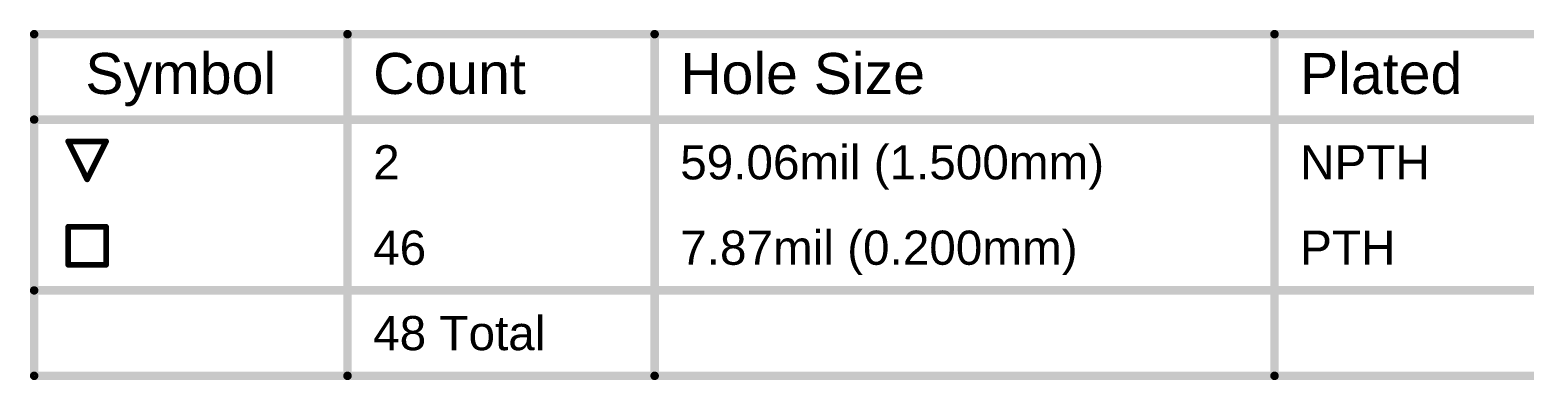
# Model space of a CAD drawing. Header units: millimetres. Extents: x 0 to 19.1, y 0 to 5.1.
# Drawn here: x 8.64 to 11.267, y 4.482 to 5.097 of the extents above; entities that cross this region are included whole.
import ezdxf

# ---------------------------------------------------------------- set-up
doc = ezdxf.new("R2010")
doc.units = ezdxf.units.MM
doc.header["$MEASUREMENT"] = 0
doc.layers.add('DrillDrawing', color=1, linetype='Continuous')
doc.styles.add('Arial', font='', dxfattribs={"height": 0.2})
doc.styles.get('Arial').set_extended_font_data('Arial')

msp = doc.modelspace()

# ---------------------------------------------------------------- linework, layer by layer
at = {"layer": 'DrillDrawing'}
for points, const_width in [([(8.6475, 5.0895), (19.1186, 5.0895)], 0.015), ([(8.6475, 4.4895), (8.6475, 5.0895)], 0.015), ([(9.1984, 4.4895), (9.1984, 5.0895)], 0.015), ([(9.7382, 4.4895), (9.7382, 5.0895)], 0.015), ([(10.8279, 4.4895), (10.8279, 5.0895)], 0.015), ([(8.6475, 4.9395), (19.1186, 4.9395)], 0.015), ([(8.7073, 4.9012), (8.774, 4.9012)], 0.01), ([(8.7073, 4.9012), (8.7406, 4.8345)], 0.01), ([(8.7406, 4.8345), (8.774, 4.9012)], 0.01), ([(8.7073, 4.7512), (8.774, 4.7512)], 0.01), ([(8.7073, 4.6845), (8.7073, 4.7512)], 0.01), ([(8.774, 4.6845), (8.774, 4.7512)], 0.01), ([(8.7073, 4.6845), (8.774, 4.6845)], 0.01), ([(8.6475, 4.6395), (19.1186, 4.6395)], 0.015), ([(8.6475, 4.4895), (19.1186, 4.4895)], 0.015)]:
    msp.add_lwpolyline(points, dxfattribs=dict(at, const_width=const_width))
for points, const_width in [([(8.6438, 5.0895, 1), (8.6512, 5.0895, 1)], 0.0075), ([(8.6438, 5.0895, 1), (8.6512, 5.0895, 1)], 0.0075), ([(9.1946, 5.0895, 1), (9.2021, 5.0895, 1)], 0.0075), ([(9.7345, 5.0895, 1), (9.742, 5.0895, 1)], 0.0075), ([(10.8242, 5.0895, 1), (10.8317, 5.0895, 1)], 0.0075), ([(8.6438, 4.9395, 1), (8.6512, 4.9395, 1)], 0.0075), ([(8.7048, 4.9012, 1), (8.7098, 4.9012, 1)], 0.005), ([(8.7048, 4.9012, 1), (8.7098, 4.9012, 1)], 0.005), ([(8.7715, 4.9012, 1), (8.7765, 4.9012, 1)], 0.005), ([(8.7715, 4.9012, 1), (8.7765, 4.9012, 1)], 0.005), ([(8.7381, 4.8345, 1), (8.7431, 4.8345, 1)], 0.005), ([(8.7381, 4.8345, 1), (8.7431, 4.8345, 1)], 0.005), ([(8.7048, 4.7512, 1), (8.7098, 4.7512, 1)], 0.005), ([(8.7048, 4.7512, 1), (8.7098, 4.7512, 1)], 0.005), ([(8.7715, 4.7512, 1), (8.7765, 4.7512, 1)], 0.005), ([(8.7715, 4.7512, 1), (8.7765, 4.7512, 1)], 0.005), ([(8.7048, 4.6845, 1), (8.7098, 4.6845, 1)], 0.005), ([(8.7048, 4.6845, 1), (8.7098, 4.6845, 1)], 0.005), ([(8.7715, 4.6845, 1), (8.7765, 4.6845, 1)], 0.005), ([(8.7715, 4.6845, 1), (8.7765, 4.6845, 1)], 0.005), ([(8.6438, 4.6395, 1), (8.6512, 4.6395, 1)], 0.0075), ([(8.6438, 4.4895, 1), (8.6512, 4.4895, 1)], 0.0075), ([(8.6438, 4.4895, 1), (8.6512, 4.4895, 1)], 0.0075), ([(9.1946, 4.4895, 1), (9.2021, 4.4895, 1)], 0.0075), ([(9.7345, 4.4895, 1), (9.742, 4.4895, 1)], 0.0075), ([(10.8242, 4.4895, 1), (10.8317, 4.4895, 1)], 0.0075)]:
    msp.add_lwpolyline(points, format="xyb", close=True, dxfattribs=dict(at, const_width=const_width))

# ---------------------------------------------------------------- texts
at = {"layer": 'DrillDrawing', "style": 'Arial'}
for s, height, p in [('Symbol', 0.072, (8.7375, 4.9845)), ('Count', 0.072, (9.2434, 4.9845)), ('Hole Size', 0.072, (9.7832, 4.9845)), ('Plated', 0.072, (10.8729, 4.9845)), ('2', 0.06, (9.2434, 4.8345)), ('59.06mil (1.500mm)', 0.06, (9.7832, 4.8345)), ('NPTH', 0.06, (10.8729, 4.8345)), ('46', 0.06, (9.2434, 4.6845)), ('7.87mil (0.200mm)', 0.06, (9.7832, 4.6845)), ('PTH', 0.06, (10.8729, 4.6845)), ('48 Total', 0.06, (9.2434, 4.5345))]:
    msp.add_text(s, height=height, dxfattribs=at).set_placement(p)

doc.saveas('drawing.dxf')
